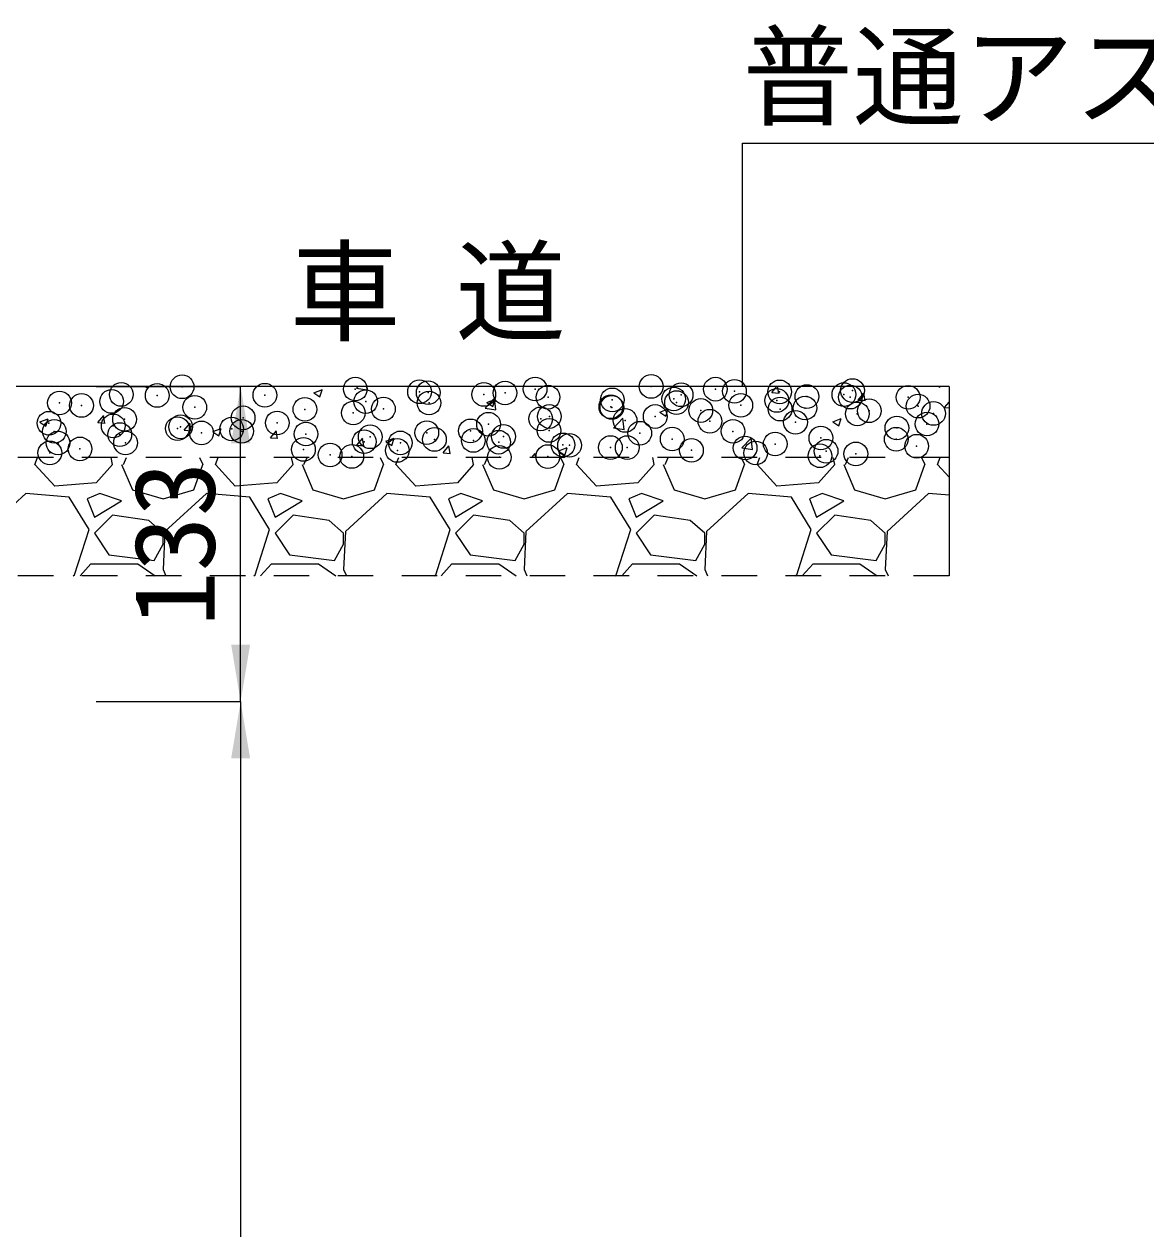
# Model space of a CAD drawing. Units: millimetres at full size, sheet at 1:20; details may follow other scales. Extents: x 0 to 8400, y 0 to 13400.
# Drawn here: x 6380 to 6853, y 11142 to 11651 of the extents above; entities that cross this region are included whole.
import ezdxf
from ezdxf.enums import TextEntityAlignment as Align

# ---------------------------------------------------------------- set-up
doc = ezdxf.new("R2010")
doc.units = ezdxf.units.MM
doc.header["$LTSCALE"] = 20
doc.header["$PDMODE"] = 32
doc.header["$PDSIZE"] = 10
doc.linetypes.add('USER1', pattern=[1.35, 0.75, -0.6])
for name, color, linetype, lineweight in [('ハッチング_基礎', 150, 'Continuous', 5), ('ハッチング_舗装', 7, 'Continuous', 20), ('寸法線', 7, 'Continuous', 13), ('引出線', 4, 'Continuous', 9), ('舗装・基礎', 3, 'Continuous', 20), ('補助線', 8, 'Continuous', 20)]:
    doc.layers.add(name, color=color, linetype=linetype, lineweight=lineweight)
doc.layers.add('文字', color=7, linetype='Continuous')
doc.styles.add('ＭＳ ゴシック', font='')
doc.styles.get('ＭＳ ゴシック').set_extended_font_data('MS Gothic')

# ---------------------------------------------------------------- blocks, each defined once
blk = doc.blocks.new('filled_arrow')
at = {"color": 0, "linetype": 'Continuous', "lineweight": -2}
blk.add_solid([(7.5, 1.25), (0, 0), (7.5, -1.25)], dxfattribs=at)

msp = doc.modelspace()

# ---------------------------------------------------------------- linework, layer by layer
at = {"layer": 'ハッチング_基礎'}
for p, q in [((6384.18, 11465.06), (6385.32, 11468.09)), ((6392.56, 11455.91), (6384.18, 11465.06)), ((6416.95, 11465.06), (6410.09, 11457.44)), ((6416.95, 11465.06), (6416.34, 11468.09)), ((6420.76, 11465.06), (6425.33, 11454.39)), ((6421.52, 11465.06), (6422.82, 11468.09)), ((6451.24, 11454.39), (6455.05, 11465.06)), ((6453.65, 11468.09), (6455.05, 11465.06)), ((6460.38, 11465.06), (6461.52, 11468.09)), ((6468.76, 11455.91), (6460.38, 11465.06)), ((6493.15, 11465.06), (6486.29, 11457.44)), ((6493.15, 11465.06), (6492.54, 11468.09)), ((6496.96, 11465.06), (6501.53, 11454.39)), ((6497.72, 11465.06), (6499.02, 11468.09)), ((6527.44, 11454.39), (6531.25, 11465.06)), ((6529.85, 11468.09), (6531.25, 11465.06)), ((6536.58, 11465.06), (6537.72, 11468.09)), ((6544.96, 11455.91), (6536.58, 11465.06)), ((6569.35, 11465.06), (6562.49, 11457.44)), ((6569.35, 11465.06), (6568.74, 11468.09)), ((6573.16, 11465.06), (6577.73, 11454.39)), ((6573.92, 11465.06), (6575.22, 11468.09)), ((6603.64, 11454.39), (6607.45, 11465.06)), ((6606.05, 11468.09), (6607.45, 11465.06)), ((6612.78, 11465.06), (6613.92, 11468.09)), ((6621.16, 11455.91), (6612.78, 11465.06)), ((6645.55, 11465.06), (6638.69, 11457.44)), ((6645.55, 11465.06), (6644.94, 11468.09)), ((6649.36, 11465.06), (6653.93, 11454.39)), ((6650.12, 11465.06), (6651.42, 11468.09)), ((6679.84, 11454.39), (6683.65, 11465.06)), ((6682.25, 11468.09), (6683.65, 11465.06)), ((6688.98, 11465.06), (6690.12, 11468.09)), ((6697.36, 11455.91), (6688.98, 11465.06)), ((6721.75, 11465.06), (6714.89, 11457.44)), ((6721.75, 11465.06), (6721.14, 11468.09)), ((6725.56, 11465.06), (6730.13, 11454.39)), ((6726.32, 11465.06), (6727.62, 11468.09)), ((6756.04, 11454.39), (6759.85, 11465.06)), ((6758.45, 11468.09), (6759.85, 11465.06)), ((6765.18, 11465.06), (6766.32, 11468.09)), ((6770, 11459.8), (6765.18, 11465.06)), ((6410.09, 11457.44), (6392.56, 11455.91)), ((6425.33, 11454.39), (6438.28, 11450.58)), ((6438.28, 11450.58), (6451.24, 11454.39)), ((6486.29, 11457.44), (6468.76, 11455.91)), ((6501.53, 11454.39), (6514.48, 11450.58)), ((6514.48, 11450.58), (6527.44, 11454.39)), ((6562.49, 11457.44), (6544.96, 11455.91)), ((6577.73, 11454.39), (6590.68, 11450.58)), ((6590.68, 11450.58), (6603.64, 11454.39)), ((6638.69, 11457.44), (6621.16, 11455.91)), ((6653.93, 11454.39), (6666.88, 11450.58)), ((6666.88, 11450.58), (6679.84, 11454.39)), ((6714.89, 11457.44), (6697.36, 11455.91)), ((6730.13, 11454.39), (6743.08, 11450.58)), ((6743.08, 11450.58), (6756.04, 11454.39)), ((6380.37, 11452.86), (6375.14, 11448.08)), ((6398.66, 11451.34), (6380.37, 11452.86)), ((6407.04, 11437.62), (6398.66, 11451.34)), ((6411.61, 11452.86), (6406.28, 11450.58)), ((6406.28, 11450.58), (6409.33, 11442.96)), ((6409.33, 11442.96), (6420.76, 11449.82)), ((6420.76, 11449.82), (6411.61, 11452.86)), ((6456.57, 11452.86), (6439.05, 11436.86)), ((6474.86, 11451.34), (6456.57, 11452.86)), ((6483.24, 11437.62), (6474.86, 11451.34)), ((6487.81, 11452.86), (6482.48, 11450.58)), ((6482.48, 11450.58), (6485.53, 11442.96)), ((6485.53, 11442.96), (6496.96, 11449.82)), ((6496.96, 11449.82), (6487.81, 11452.86)), ((6532.77, 11452.86), (6515.25, 11436.86)), ((6551.06, 11451.34), (6532.77, 11452.86)), ((6559.44, 11437.62), (6551.06, 11451.34)), ((6564.01, 11452.86), (6558.68, 11450.58)), ((6558.68, 11450.58), (6561.73, 11442.96)), ((6561.73, 11442.96), (6573.16, 11449.82)), ((6573.16, 11449.82), (6564.01, 11452.86)), ((6608.97, 11452.86), (6591.45, 11436.86)), ((6627.26, 11451.34), (6608.97, 11452.86)), ((6635.64, 11437.62), (6627.26, 11451.34)), ((6640.21, 11452.86), (6634.88, 11450.58)), ((6634.88, 11450.58), (6637.93, 11442.96)), ((6637.93, 11442.96), (6649.36, 11449.82)), ((6649.36, 11449.82), (6640.21, 11452.86)), ((6685.17, 11452.86), (6667.65, 11436.86)), ((6703.46, 11451.34), (6685.17, 11452.86)), ((6711.84, 11437.62), (6703.46, 11451.34)), ((6716.41, 11452.86), (6711.08, 11450.58)), ((6711.08, 11450.58), (6714.13, 11442.96)), ((6714.13, 11442.96), (6725.56, 11449.82)), ((6725.56, 11449.82), (6716.41, 11452.86)), ((6761.37, 11452.86), (6743.85, 11436.86)), ((6770, 11452.14), (6761.37, 11452.86)), ((6416.95, 11443.72), (6409.33, 11436.1)), ((6432.19, 11441.43), (6416.95, 11443.72)), ((6438.28, 11436.1), (6432.19, 11441.43)), ((6493.15, 11443.72), (6485.53, 11436.1)), ((6508.39, 11441.43), (6493.15, 11443.72)), ((6514.48, 11436.1), (6508.39, 11441.43)), ((6569.35, 11443.72), (6561.73, 11436.1)), ((6584.59, 11441.43), (6569.35, 11443.72)), ((6590.68, 11436.1), (6584.59, 11441.43)), ((6645.55, 11443.72), (6637.93, 11436.1)), ((6660.79, 11441.43), (6645.55, 11443.72)), ((6666.88, 11436.1), (6660.79, 11441.43)), ((6721.75, 11443.72), (6714.13, 11436.1)), ((6736.99, 11441.43), (6721.75, 11443.72)), ((6743.08, 11436.1), (6736.99, 11441.43)), ((6400.95, 11418.57), (6407.04, 11437.62)), ((6409.33, 11436.1), (6415.42, 11426.96)), ((6439.05, 11436.86), (6438.28, 11420.86)), ((6438.28, 11431.53), (6438.28, 11436.1)), ((6477.15, 11418.57), (6483.24, 11437.62)), ((6485.53, 11436.1), (6491.62, 11426.96)), ((6515.25, 11436.86), (6514.48, 11420.86)), ((6514.48, 11431.53), (6514.48, 11436.1)), ((6553.35, 11418.57), (6559.44, 11437.62)), ((6561.73, 11436.1), (6567.82, 11426.96)), ((6591.45, 11436.86), (6590.68, 11420.86)), ((6590.68, 11431.53), (6590.68, 11436.1)), ((6629.55, 11418.57), (6635.64, 11437.62)), ((6637.93, 11436.1), (6644.02, 11426.96)), ((6667.65, 11436.86), (6666.88, 11420.86)), ((6666.88, 11431.53), (6666.88, 11436.1)), ((6705.75, 11418.57), (6711.84, 11437.62)), ((6714.13, 11436.1), (6720.22, 11426.96)), ((6743.85, 11436.86), (6743.08, 11420.86)), ((6743.08, 11431.53), (6743.08, 11436.1)), ((6434.47, 11424.67), (6438.28, 11431.53)), ((6510.67, 11424.67), (6514.48, 11431.53)), ((6586.87, 11424.67), (6590.68, 11431.53)), ((6663.07, 11424.67), (6666.88, 11431.53)), ((6739.27, 11424.67), (6743.08, 11431.53)), ((6415.42, 11426.96), (6434.47, 11424.67)), ((6491.62, 11426.96), (6510.67, 11424.67)), ((6567.82, 11426.96), (6586.87, 11424.67)), ((6644.02, 11426.96), (6663.07, 11424.67)), ((6720.22, 11426.96), (6739.27, 11424.67)), ((6400.31, 11418.09), (6400.95, 11418.57)), ((6403.25, 11418.09), (6407.8, 11423.15)), ((6407.8, 11423.15), (6427.62, 11423.15)), ((6427.62, 11423.15), (6434.93, 11418.09)), ((6438.28, 11420.86), (6439.45, 11418.09)), ((6476.51, 11418.09), (6477.15, 11418.57)), ((6479.45, 11418.09), (6484, 11423.15)), ((6484, 11423.15), (6503.82, 11423.15)), ((6503.82, 11423.15), (6511.13, 11418.09)), ((6514.48, 11420.86), (6515.65, 11418.09)), ((6552.71, 11418.09), (6553.35, 11418.57)), ((6555.65, 11418.09), (6560.2, 11423.15)), ((6560.2, 11423.15), (6580.02, 11423.15)), ((6580.02, 11423.15), (6587.33, 11418.09)), ((6590.68, 11420.86), (6591.85, 11418.09)), ((6628.91, 11418.09), (6629.55, 11418.57)), ((6631.85, 11418.09), (6636.4, 11423.15)), ((6636.4, 11423.15), (6656.22, 11423.15)), ((6656.22, 11423.15), (6663.53, 11418.09)), ((6666.88, 11420.86), (6668.05, 11418.09)), ((6705.11, 11418.09), (6705.75, 11418.57)), ((6708.05, 11418.09), (6712.6, 11423.15)), ((6712.6, 11423.15), (6732.42, 11423.15)), ((6732.42, 11423.15), (6739.73, 11418.09)), ((6743.08, 11420.86), (6744.25, 11418.09))]:
    msp.add_line(p, q, dxfattribs=at)
at = {"layer": 'ハッチング_舗装'}
for p, q in [((6430.88, 11498.09), (6431.44, 11497.7)), ((6431.44, 11497.7), (6431.57, 11498.09)), ((6501.92, 11495.34), (6504.45, 11493.64)), ((6501.95, 11495.39), (6505.5, 11496.76)), ((6504.45, 11493.64), (6505.48, 11496.71)), ((6519.94, 11497.36), (6524.46, 11496.66)), ((6519.95, 11497.35), (6520.66, 11498.09)), ((6524.46, 11496.65), (6524.29, 11498.09)), ((6695.2, 11495.54), (6697.34, 11498.09)), ((6695.2, 11495.53), (6698.24, 11495.27)), ((6698.18, 11495.26), (6697.66, 11498.09)), ((6731.64, 11492.35), (6734.09, 11495.27)), ((6734.62, 11492.07), (6734.03, 11495.25)), ((6765.75, 11498.09), (6766.15, 11497.81)), ((6766.15, 11497.81), (6766.24, 11498.09)), ((6574.17, 11488.94), (6578.12, 11493.07)), ((6574.93, 11491.27), (6577.46, 11489.57)), ((6574.95, 11491.32), (6578.51, 11492.69)), ((6577.46, 11489.57), (6578.49, 11492.64)), ((6578.67, 11488.24), (6578.11, 11493.06)), ((6731.64, 11492.34), (6734.68, 11492.08)), ((6768.08, 11489.16), (6770, 11491.45)), ((6410.76, 11482.83), (6413.21, 11485.75)), ((6413.74, 11482.55), (6413.15, 11485.73)), ((6574.16, 11488.96), (6578.68, 11488.26)), ((6628.38, 11480.53), (6632.34, 11484.66)), ((6632.89, 11479.83), (6632.33, 11484.66)), ((6647.93, 11487.2), (6650.46, 11485.5)), ((6647.96, 11487.26), (6651.52, 11488.62)), ((6650.46, 11485.5), (6651.49, 11488.57)), ((6720.96, 11483.19), (6724.52, 11484.55)), ((6768.08, 11489.16), (6770, 11488.99)), ((6386.23, 11483.02), (6388.76, 11481.32)), ((6386.26, 11483.08), (6389.81, 11484.44)), ((6388.76, 11481.32), (6389.79, 11484.39)), ((6410.76, 11482.82), (6413.79, 11482.56)), ((6447.19, 11479.64), (6450.23, 11479.37)), ((6447.2, 11479.64), (6449.64, 11482.56)), ((6450.17, 11479.36), (6449.59, 11482.54)), ((6459.26, 11479.01), (6462.82, 11480.37)), ((6461.77, 11477.25), (6462.8, 11480.32)), ((6628.37, 11480.55), (6632.89, 11479.85)), ((6720.94, 11483.13), (6723.47, 11481.43)), ((6723.47, 11481.43), (6724.5, 11484.5)), ((6459.24, 11478.96), (6461.77, 11477.25)), ((6483.63, 11476.45), (6486.08, 11479.37)), ((6483.63, 11476.45), (6486.67, 11476.18)), ((6486.61, 11476.17), (6486.02, 11479.36)), ((6520.07, 11473.26), (6522.52, 11476.18)), ((6523.05, 11472.98), (6522.46, 11476.17)), ((6532.25, 11474.89), (6534.77, 11473.18)), ((6532.27, 11474.94), (6535.83, 11476.31)), ((6534.77, 11473.18), (6535.8, 11476.25)), ((6682.6, 11472.12), (6686.55, 11476.25)), ((6687.11, 11471.42), (6686.54, 11476.25)), ((6520.07, 11473.26), (6523.11, 11472.99)), ((6556.51, 11470.08), (6558.95, 11472.99)), ((6556.51, 11470.07), (6559.54, 11469.81)), ((6559.49, 11469.8), (6558.9, 11472.98)), ((6593.95, 11468.09), (6595.39, 11469.81)), ((6595.65, 11468.09), (6595.33, 11469.79)), ((6605.25, 11470.82), (6607.78, 11469.11)), ((6605.28, 11470.87), (6608.83, 11472.24)), ((6607.78, 11469.11), (6608.81, 11472.18)), ((6682.59, 11472.14), (6687.11, 11471.44)), ((6681.62, 11468.09), (6681.84, 11468.17)), ((6681.81, 11468.09), (6681.82, 11468.11))]:
    msp.add_line(p, q, dxfattribs=at)
for p in [(6446.29, 11497.94), (6519.4, 11496.98), (6546.51, 11495.84), (6550.18, 11495.47), (6582.59, 11495.32), (6595.31, 11496.99), (6644.28, 11498.08), (6671.39, 11496.93), (6679.44, 11496.03), (6698.51, 11495.79), (6729.26, 11496.35), (6394.55, 11491.11), (6403.84, 11490.06), (6416.55, 11491.74), (6420.63, 11494.69), (6435.79, 11494.27), (6481.25, 11494.37), (6523.8, 11491.66), (6550.51, 11491.1), (6573.63, 11494.69), (6600.75, 11493.55), (6627.87, 11492.4), (6653.78, 11492.78), (6654.99, 11491.26), (6656.91, 11494.57), (6682.1, 11490.11), (6697.31, 11492.15), (6710.02, 11493.82), (6725.63, 11494.64), (6728.33, 11493.58), (6752.75, 11493.5), (6756.94, 11489.76), (6451.63, 11489.28), (6472.06, 11484.83), (6498.14, 11488.41), (6518.55, 11486.89), (6531.27, 11488.56), (6601.31, 11485.39), (6627.28, 11489.48), (6627.69, 11489.2), (6645.98, 11485.39), (6665.22, 11487.92), (6698.71, 11488.5), (6709.22, 11488.96), (6731.29, 11486.5), (6736.34, 11487.82), (6763.46, 11486.67), (6390.11, 11482.57), (6417.22, 11481.42), (6422, 11484.2), (6444.34, 11480.28), (6445.67, 11481.03), (6467.23, 11480.13), (6486.47, 11482.67), (6575.65, 11482.14), (6597.66, 11484.4), (6633.27, 11483.72), (6669.08, 11483.41), (6705.2, 11482.93), (6747.98, 11480.54), (6760.7, 11482.22), (6392.37, 11479.11), (6420.01, 11477.77), (6454.51, 11478.46), (6471.46, 11479.13), (6498.58, 11477.99), (6523.18, 11474.75), (6525.7, 11476.84), (6549.57, 11478.56), (6552.81, 11475.69), (6568.03, 11479.31), (6569.23, 11475.28), (6579.93, 11474.55), (6581.95, 11476.96), (6601.18, 11479.49), (6639.46, 11478.33), (6653.16, 11475.87), (6678.82, 11479.12), (6715.9, 11476.32), (6747.73, 11475.81), (6390.47, 11470.03), (6393.93, 11474.2), (6403.19, 11471.7), (6422.43, 11474.23), (6497.52, 11471.5), (6537.15, 11471.06), (6538.41, 11474.23), (6607.05, 11473.4), (6609.83, 11473.24), (6627.08, 11472.29), (6634.17, 11472.26), (6661.29, 11471.11), (6683.94, 11472.11), (6688.41, 11469.97), (6696.66, 11473.78), (6718.11, 11470.72), (6730.67, 11469.59), (6756.33, 11472.84), (6508.78, 11469.14), (6517.91, 11468.53), (6580.2, 11468.16), (6600.69, 11468.48), (6715.52, 11468.82)]:
    msp.add_point(p, dxfattribs=at)
at = {"layer": '寸法線'}
for p, q in [((6410, 11498.09), (6471, 11498.09)), ((6471, 11365.09), (6471, 11498.09)), ((6410, 11365.09), (6471, 11365.09)), ((6410, 11365.09), (6471, 11365.09)), ((6471, 11365.09), (6471, 10715.09))]:
    msp.add_line(p, q, dxfattribs=at)
at = {"layer": '引出線'}
msp.add_lwpolyline([(6682.8, 11498.09), (6682.8, 11600.76), (6957.64, 11600.76)], dxfattribs=at)
at = {"layer": '舗装・基礎'}
msp.add_line((6770, 11498.09), (6370, 11498.09), dxfattribs=at)
at = {"layer": '舗装・基礎', "linetype": 'USER1', "lineweight": 9}
for p, q in [((6770, 11468.09), (6370, 11468.09)), ((6770, 11418.09), (6370, 11418.09))]:
    msp.add_line(p, q, dxfattribs=at)
at = {"layer": '補助線'}
msp.add_line((6770, 11498.09), (6770, 11418.09), dxfattribs=at)

# ---------------------------------------------------------------- block references
at = {"layer": '寸法線', "xscale": 3.2, "yscale": 3.2}
for p, rotation in [((6471, 11498.09), 270), ((6471, 11365.09), 90), ((6471, 11365.09), 270)]:
    msp.add_blockref('filled_arrow', p, dxfattribs=dict(at, rotation=rotation))
at = {"layer": '引出線', "xscale": 0.133, "yscale": 0.133, "rotation": 90}
msp.add_blockref('filled_arrow', (6682.8, 11498.09), dxfattribs=at)

# ---------------------------------------------------------------- texts
at = {"layer": '寸法線', "style": 'ＭＳ ゴシック'}
msp.add_text('133', height=34.18, rotation=90, dxfattribs=at).set_placement((6443, 11431.59), align=Align.MIDDLE_CENTER)
at = {"layer": '引出線', "style": 'ＭＳ ゴシック'}
msp.add_text('普通アスコン', height=34.18, dxfattribs=at).set_placement((6682.8, 11645.97), align=Align.TOP_LEFT)
at = {"layer": '文字', "style": 'ＭＳ ゴシック'}
msp.add_text('車 道', height=34.18, dxfattribs=at).set_placement((6550, 11538.09), align=Align.MIDDLE_CENTER)

doc.saveas('drawing.dxf')
